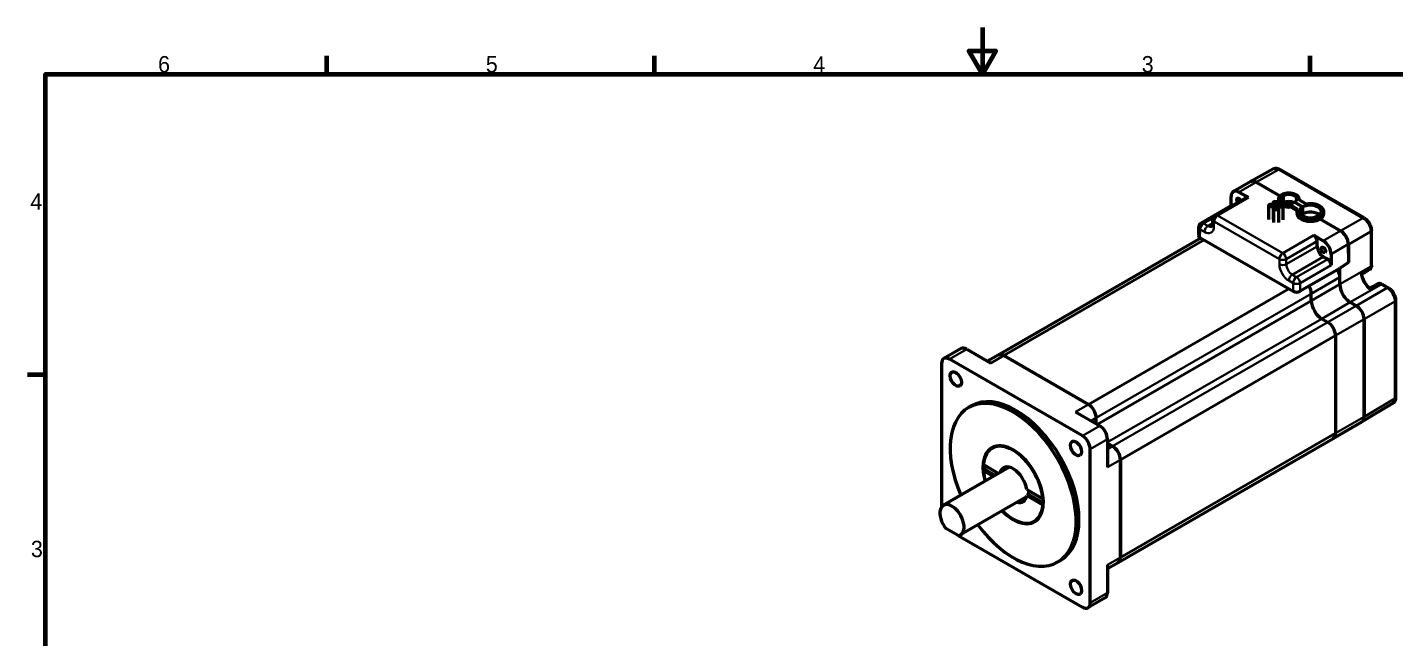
# Model space of a CAD drawing. Header units: millimetres. Extents: x 933 to 3019, y -139 to 594.
# Drawn here: x 945 to 1505, y 344 to 594 of the extents above; entities that cross this region are included whole.
import ezdxf

# ---------------------------------------------------------------- set-up
doc = ezdxf.new("R2010")
doc.units = ezdxf.units.MM
doc.header["$LTSCALE"] = 2
doc.layers.get('0').update_dxf_attribs({"lineweight": 25})
for name, color, linetype, lineweight in [('경계(ISO)', 7, 'Continuous', 70), ('외형선(ISO)', 7, 'Continuous', 50), ('좁은 외형선(ISO)', 7, 'Continuous', 35)]:
    doc.layers.add(name, color=color, linetype=linetype, lineweight=lineweight)
doc.styles.get("Standard").update_dxf_attribs({"font": ''})
doc.styles.get('Standard').set_extended_font_data('Gulim')

# ---------------------------------------------------------------- blocks, each defined once
blk = doc.blocks.new('경계 Default Border')
at = {"layer": '경계(ISO)'}
for p, q in [((70, 287), (70, 290.9)), ((140, 287), (140, 290.9)), ((280, 287), (280, 290.9)), ((10, 222.75), (6.1, 222.75))]:
    blk.add_line(p, q, dxfattribs=at)
at = {"layer": '경계(ISO)', "flags": 128}
for points in [[(210, 297), (210, 287), (207.11, 292), (212.89, 292), (210, 287)], [(10, 10), (10, 287), (410, 287), (410, 10), (10, 10)]]:
    blk.add_lwpolyline(points, dxfattribs=at)
at = {"layer": '경계(ISO)', "char_height": 3.5, "attachment_point": 7}
for s, insert in [('6', (34.01, 287.32)), ('5', (103.98, 287.32)), ('4', (173.88, 287.32)), ('3', (244.01, 287.32)), ('4', (6.73, 258.04)), ('3', (6.86, 183.79))]:
    blk.add_mtext(s, dxfattribs=dict(at, insert=insert))

msp = doc.modelspace()

# ---------------------------------------------------------------- linework, layer by layer
at = {"layer": '외형선(ISO)'}
for p, q in [((1454.9381, 536.1802), (1445.6567, 531.007)), ((1492.0858, 516.1147), (1457.6596, 535.9907)), ((1445.6649, 530.9796), (1438.5938, 526.8972)), ((1440.8438, 526.6743), (1444.7485, 524.42)), ((1447.8869, 530.7729), (1457.6498, 525.1363)), ((1447.9149, 530.7568), (1457.6498, 525.1363)), ((1438.0421, 521.2816), (1425.3389, 513.9474)), ((1431.0946, 517.2133), (1443.7485, 524.519)), ((1437.633, 521.0454), (1437.662, 524.8692)), ((1453.0686, 515.5237), (1453.0686, 521.2392)), ((1454.8364, 521.6091), (1454.8364, 522.2598)), ((1455.0686, 515.5237), (1455.0686, 521.2392)), ((1456.8364, 520.4549), (1456.8364, 522.2598)), ((1456.9577, 520.3844), (1456.9577, 521.0351)), ((1457.0281, 523.8885), (1457.0106, 523.0721)), ((1458.2726, 525.5933), (1458.9797, 525.185)), ((1458.9797, 525.185), (1458.2726, 525.5933)), ((1458.9797, 525.185), (1458.9396, 522.555)), ((1458.9577, 515.3196), (1458.9577, 521.0351)), ((1458.9797, 522.5314), (1458.9797, 525.185)), ((1461.9342, 520.6072), (1461.9403, 521.4345)), ((1461.9403, 521.4345), (1464.8847, 519.7345)), ((1463.5759, 522.5314), (1466.9346, 520.5922)), ((1466.9346, 520.5922), (1463.5759, 522.5314)), ((1468.4203, 521.7579), (1465.4758, 523.4579)), ((1465.5278, 523.4279), (1465.5278, 523.8368)), ((1430.0952, 515.5268), (1430.0471, 513.4164)), ((1455.19, 514.299), (1455.19, 520.0145)), ((1457.19, 514.299), (1457.19, 520.0145)), ((1464.6396, 519.0453), (1461.9342, 520.6072)), ((1464.617, 518.7943), (1464.5996, 517.9779)), ((1466.9346, 520.5922), (1466.8914, 517.7594)), ((1466.9346, 517.7345), (1466.8914, 517.7594)), ((1466.9346, 517.7345), (1466.9346, 520.5922)), ((1473.2986, 516.918), (1474.0057, 516.5097)), ((1474.0057, 516.5097), (1473.2986, 516.918)), ((1474.018, 515.6861), (1474.0057, 516.5097)), ((1474.018, 515.6861), (1482.4737, 510.8043)), ((1474.018, 515.6861), (1482.4456, 510.8204)), ((1475.6166, 517.9109), (1475.6166, 518.7274)), ((1424.3391, 512.2456), (1424.2894, 508.9595)), ((1495.0606, 496.6376), (1495.0606, 510.9622)), ((1425.3249, 507.8732), (1342.3686, 459.9784)), ((1424.8751, 508.1329), (1463.059, 486.0875)), ((1471.47, 508.9923), (1475.3746, 506.738)), ((1472.916, 504.4333), (1472.884, 506.5714)), ((1485.6275, 505.3412), (1485.6837, 497.8772)), ((1485.6555, 505.2931), (1485.6555, 501.6187)), ((1477.1764, 499.1657), (1475.3905, 500.1968)), ((1478.5564, 501.2587), (1478.5905, 496.7305)), ((1481.8421, 495.299), (1465.8873, 486.0875)), ((1482.1508, 495.4772), (1482.1443, 495.481)), ((1482.3165, 495.5914), (1482.1508, 495.4772)), ((1482.1508, 488.9452), (1482.1508, 495.4772)), ((1485.6837, 497.8772), (1482.4582, 495.686)), ((1482.1508, 488.9452), (1482.1508, 491.803)), ((1499.5101, 488.9307), (1501.9853, 487.5017)), ((1470.4836, 482.2091), (1470.4836, 485.0669)), ((1470.4836, 482.2091), (1470.4836, 485.0669)), ((1504.96, 482.3492), (1504.96, 442.5973)), ((1486.3935, 481.5968), (1488.8684, 480.1679)), ((1488.8685, 480.1678), (1486.3935, 481.5968)), ((1474.7262, 474.8607), (1477.2011, 473.4318)), ((1474.7262, 474.8607), (1477.2011, 473.4318)), ((1492.0503, 434.6481), (1492.0503, 474.6567)), ((1492.0503, 474.6565), (1492.0503, 434.6482)), ((1480.3831, 467.9204), (1480.3831, 427.9121)), ((1480.3831, 467.9204), (1480.3831, 427.9121)), ((1327.1658, 462.632), (1320.0947, 458.5495)), ((1329.4158, 462.4091), (1339.3153, 456.6936)), ((1342.3686, 459.9784), (1337.9972, 457.4546)), ((1344.6186, 459.7555), (1379.2668, 439.7513)), ((1379.2668, 439.7513), (1344.6186, 459.7555)), ((1319.1627, 456.4895), (1319.1627, 397.7879)), ((1376.7919, 426.8915), (1322.3447, 458.3266)), ((1331.3121, 439.1205), (1330.1807, 438.4673)), ((1503.7634, 440.1456), (1491.138, 432.5996)), ((1373.9635, 436.6895), (1383.863, 430.974)), ((1382.4488, 431.7905), (1382.4488, 434.24)), ((1382.4488, 431.7905), (1382.4488, 434.24)), ((1479.4511, 425.8521), (1491.1184, 432.5882)), ((1391.4163, 375.0252), (1479.4511, 425.8521)), ((1340.3729, 422.3403), (1339.8534, 422.0403)), ((1379.9739, 358.5099), (1379.9739, 421.3801)), ((1387.045, 425.4626), (1387.045, 414.0317)), ((1387.045, 423.8296), (1389.1663, 422.6049)), ((1387.045, 423.8296), (1389.1663, 422.6049)), ((1336.2856, 415.0869), (1336.285, 415.2505)), ((1336.2856, 415.0869), (1342.4976, 411.5003)), ((1392.3483, 417.0935), (1392.3483, 377.0852)), ((1392.3483, 377.0852), (1392.3483, 417.0935)), ((1346.8734, 414.0267), (1319.9054, 398.4567)), ((1336.8507, 413.1276), (1336.285, 412.801)), ((1336.285, 412.801), (1336.2856, 412.6374)), ((1336.2856, 412.6374), (1340.3763, 410.2756)), ((1341.0834, 410.6838), (1336.8507, 413.1276)), ((1353.9935, 404.8632), (1360.5883, 401.0556)), ((1353.8734, 401.9024), (1326.9054, 386.3323)), ((1354.7006, 402.8219), (1353.9935, 402.4137)), ((1353.9935, 402.4137), (1360.5883, 398.6062)), ((1360.8063, 399.2968), (1354.7006, 402.8219)), ((1360.7582, 401.0555), (1360.5883, 401.0556)), ((1360.5883, 398.6062), (1360.7734, 398.606)), ((1348.4369, 392.7619), (1348.5784, 392.6803)), ((1357.8229, 392.116), (1357.3034, 391.816)), ((1325.9549, 386.0236), (1320.8559, 388.9675)), ((1325.9549, 386.0236), (1376.7919, 356.6728)), ((1367.8246, 375.8789), (1366.6932, 375.2258)), ((1387.045, 372.5014), (1391.4163, 375.0252)), ((1387.045, 374.0233), (1387.045, 362.5924)), ((1386.113, 360.5324), (1379.0419, 356.4499))]:
    msp.add_line(p, q, dxfattribs=at)
for centre, end in [((1432.0946, 515.4813), 178.695394), ((1426.3389, 512.2154), 179.134019)]:
    msp.add_arc(centre, 2, 120, end, dxfattribs=at)
for centre, major_axis, ratio, start_param, end_param in [((1440.8438, 523.0001), (-2.25, 3.8971), 0.57735027, 5.49778714, 7.05985682), ((1447.8871, 527.0984), (-2.2502, 3.8974), 0.5773063, 5.49782522, 6.39477421), ((1447.9149, 527.0825), (-2.25, 3.8971), 0.57735027, 5.49778714, 6.28318531), ((1461.2778, 523.8582), (4.25, -0.0318), 0.57229021, 6.1309499, 8.64366763), ((1439.0421, 519.5496), (-1, 1.7321), 0.57735027, 6.06016141, 6.28318531), ((1440.7851, 523.034), (-0.625, 1.0825), 0.57735027, 4.55527026, 8.01110035), ((1444.7485, 522.787), (-1, 1.7321), 0.57735027, 5.49778714, 6.28318531), ((1461.2778, 523.8582), (-4.25, 0), 0.57735027, 5.49778714, 8.01050487), ((1461.2778, 523.0417), (-4.2675, 0), 0.57735027, 6.2708424, 6.90522697), ((1461.2778, 523.8582), (-3.25, 0), 0.57735027, 5.49778714, 8.6393798), ((1461.2778, 523.0417), (-4.2675, 0), 0.57735027, 0.99600632, 1.72523532), ((1461.2778, 523.8582), (3.25, -0.0244), 0.57229021, 5.50207497, 8.64366763), ((1461.2778, 521.0005), (-3.25, 0.0244), 0.57229021, 4.02103977, 5.42107891), ((1470.1166, 518.7551), (4.5, -0.0337), 0.57229021, 5.50207497, 8.64366763), ((1470.1166, 518.7551), (5.4999, -0.0412), 0.57229021, 5.50207497, 8.17180579), ((1470.1166, 518.7551), (-5.5, 0), 0.57735027, 5.96964898, 8.6393798), ((1470.1166, 517.9386), (-5.5175, 0), 0.57735027, 6.2708424, 8.6393798), ((1470.1166, 518.7551), (-4.5, 0), 0.57735027, 5.49778714, 8.6393798), ((1470.1166, 515.8974), (-4.5611, 0), 0.57735027, 5.49778714, 5.69498417), ((1470.1166, 515.8974), (-4.5, 0.0337), 0.57229021, 3.73401954, 5.50207497), ((1470.1166, 517.9386), (-5.4999, 0.0412), 0.57229021, 2.36360679, 3.14588048), ((1482.4456, 507.1462), (-2.25, 3.8971), 0.57735027, 3.93571746, 5.49778714), ((1482.4734, 507.13), (2.25, -3.8971), 0.57739424, 0.78543624, 2.35615641), ((1426.2895, 508.9494), (-2.0002, 0), 0.5773063, 6.27445933, 7.06854539), ((1471.47, 507.3593), (1, -1.7321), 0.57735027, 0.80285146, 2.35619449), ((1475.3905, 503.0545), (1.75, -3.0311), 0.57735027, 3.94444411, 5.49778714), ((1475.3746, 503.0637), (2.25, -3.8971), 0.57735027, 0.79412481, 2.35619449), ((1477.1764, 497.5327), (1, -1.7321), 0.57735027, 0.79412481, 2.35619449), ((1478.9689, 493.6401), (-2.25, 3.8971), 0.57735027, 3.92699082, 4.71238898), ((1481.7804, 503.4996), (-4.9339, -8.6983), 0.58236636, 0.78095802, 0.86822448), ((1495.1553, 491.5544), (3, -5.1962), 0.57739424, 3.99406655, 5.43071141), ((1467.3016, 486.904), (-2.25, 3.8971), 0.57735027, 3.92699082, 4.71238898), ((1467.3016, 486.904), (2.25, -3.8971), 0.57735027, 0.78539816, 1.57079633), ((1486.3935, 486.4957), (-3, 5.1962), 0.57735027, 0.78539816, 2.35619449), ((1464.4732, 486.9041), (-2, 0), 0.57739424, 0.78543624, 2.35615641), ((1474.7262, 479.7596), (-3, 5.1962), 0.57735027, 0.78539816, 2.35619449), ((1474.7262, 479.7596), (3, -5.1962), 0.57735027, 3.92699082, 5.49778714), ((1488.8684, 476.4937), (-2.25, 3.8971), 0.57735027, 3.92699082, 5.49778714), ((1488.8682, 476.4936), (2.25, -3.8971), 0.57739424, 0.78543624, 2.35615641), ((1477.2011, 469.7576), (-2.25, 3.8971), 0.57735027, 3.92699082, 5.49778714), ((1477.2011, 469.7576), (2.25, -3.8971), 0.57735027, 0.78539816, 2.35619449), ((1322.3447, 454.6524), (-2.25, 3.8971), 0.57735027, 5.49778714, 7.06858347), ((1329.4158, 458.7349), (-2.25, 3.8971), 0.57735027, 5.49778714, 6.28318531), ((1344.6186, 456.0812), (-2.25, 3.8971), 0.57735027, 5.49778714, 6.28318531), ((1344.6186, 456.0812), (-2.25, 3.8971), 0.57735027, 5.49778714, 6.28318531), ((1348.4369, 406.8465), (-18.2563, 31.6208), 0.57735027, 1.76370576, 7.6610722), ((1349.5683, 407.4997), (18.2562, -31.6208), 0.57735027, 0, 3.14159265), ((1379.2668, 436.0771), (2.25, -3.8971), 0.57735027, 0.78539816, 2.35619449), ((1379.2668, 436.0771), (-2.25, 3.8971), 0.57735027, 3.92699082, 5.49778714), ((1488.8682, 436.4855), (2.2502, -3.8974), 0.5773063, 6.27650657, 7.06854539), ((1488.8684, 436.4853), (2.25, -3.8971), 0.57735027, 0, 0.78539816), ((1376.7919, 423.2173), (2.25, -3.8971), 0.57735027, 0.78539816, 2.35619449), ((1383.863, 427.2997), (-2.25, 3.8971), 0.57735027, 3.92699082, 5.49778714), ((1477.2011, 429.7492), (2.25, -3.8971), 0.57735027, 0, 0.78539816), ((1477.2011, 429.7492), (2.25, -3.8971), 0.57735027, 0, 0.78539816), ((1478.9687, 430.7701), (2.2502, -3.8974), 0.5773063, 6.27650657, 6.28986404), ((1348.4369, 406.8465), (8.75, -15.1554), 0.57735027, 5.12390583, 10.58405744), ((1348.5784, 406.9282), (-8.725, 15.1121), 0.57735027, 6.11344582, 6.98251737), ((1348.4369, 406.8465), (-8.625, 14.9389), 0.57735027, 4.0140573, 6.98151699), ((1389.1663, 418.9307), (2.25, -3.8971), 0.57735027, 0.78539816, 2.35619449), ((1389.1663, 418.9307), (-2.25, 3.8971), 0.57735027, 3.92699082, 5.49778714), ((1349.1441, 407.2548), (-8.725, 15.1121), 0.57735027, 0.75674095, 0.87146426), ((1348.4369, 406.8465), (-4, 6.9282), 0.57735027, 4.1156072, 6.78854582), ((1348.4369, 406.8465), (-8.625, 14.9389), 0.57735027, 0.87246465, 1.15294553), ((1349.1441, 407.2548), (-4, 6.9282), 0.57735027, 3.73837443, 3.98953158), ((1323.4054, 392.3945), (-3.5, 6.0622), 0.57735027, 2.89729402, 8.09828027), ((1348.4369, 406.8465), (8.625, -14.9389), 0.57735027, 5.13023978, 6.98151699), ((1348.4369, 406.8465), (4, -6.9282), 0.57735027, 5.7778248, 6.87996708), ((1348.5784, 406.9282), (8.725, -15.1121), 0.57735027, 5.49778714, 6.45292479), ((1389.1663, 378.9223), (2.25, -3.8971), 0.57735027, 0, 0.78539816), ((1389.1663, 378.9223), (2.25, -3.8971), 0.57735027, 0, 0.78539816), ((1376.7919, 360.347), (2.25, -3.8971), 0.57735027, 5.49778714, 7.06858347), ((1383.863, 364.4295), (2.25, -3.8971), 0.57735027, 0, 0.78539816)]:
    msp.add_ellipse(centre, major_axis=major_axis, ratio=ratio, start_param=start_param, end_param=end_param, dxfattribs=at)
for centre, major_axis in [((1454.0686, 521.2392), (-1, 0)), ((1455.8364, 522.2598), (-1, 0)), ((1457.9577, 521.0351), (-1, 0)), ((1456.19, 520.0145), (-1, 0)), ((1475.4333, 503.0298), (0.625, -1.0825)), ((1324.961, 450.1208), (1.625, -2.8146)), ((1374.1756, 421.7067), (1.625, -2.8146)), ((1374.1756, 364.8786), (1.625, -2.8146))]:
    msp.add_ellipse(centre, major_axis=major_axis, ratio=0.57735027, dxfattribs=at)
for points, knots in [([(1454.9381, 536.1802), (1455.1852, 536.3178), (1455.4611, 536.4043), (1456.0363, 536.4768), (1456.3424, 536.4583), (1456.9864, 536.3184), (1457.3306, 536.1806), (1457.6596, 535.9907)], [0.000114068, 0.000114068, 0.000114068, 0.000114068, 0.105850468, 0.105850468, 0.218264094, 0.218264094, 0.347550201, 0.347550201, 0.347550201, 0.347550201]), ([(1492.0858, 516.1147), (1492.4649, 515.8958), (1492.831, 515.6038), (1493.5084, 514.9184), (1493.8272, 514.5126), (1494.3542, 513.661), (1494.5709, 513.2059), (1494.886, 512.3091), (1494.9918, 511.8563), (1495.0523, 511.2667), (1495.0606, 511.1132), (1495.0606, 510.9622)], [0, 0, 0, 0, 0.14903947, 0.14903947, 0.301837475, 0.301837475, 0.44967528, 0.44967528, 0.593933299, 0.593933299, 0.645330005, 0.645330005, 0.645330005, 0.645330005]), ([(1429.8602, 512.6323), (1429.8602, 512.6323), (1429.8764, 512.6479), (1429.9274, 512.7443), (1429.9612, 512.8248), (1430.0192, 513.0614), (1430.0427, 513.2244), (1430.0471, 513.4164)], [0.067888634, 0.067888634, 0.067888634, 0.067888634, 0.153562449, 0.153562449, 0.237807363, 0.237807363, 0.328128243, 0.328128243, 0.328128243, 0.328128243]), ([(1495.0661, 496.3858), (1495.0752, 496.174), (1495.0496, 495.9611), (1494.9249, 495.5794), (1494.828, 495.4029), (1494.6097, 495.1531), (1494.5027, 495.0625), (1494.3853, 494.9913)], [0, 0, 0, 0, 0.066836037, 0.066836037, 0.129114185, 0.129114185, 0.172698754, 0.172698754, 0.172698754, 0.172698754]), ([(1497.7467, 489.1691), (1497.8789, 489.2417), (1498.0252, 489.2916), (1498.321, 489.3408), (1498.4737, 489.3409), (1498.7828, 489.2954), (1498.9416, 489.2453), (1499.1603, 489.1414), (1499.2287, 489.1035), (1499.2948, 489.0614)], [0.000027125, 0.000027125, 0.000027125, 0.000027125, 0.047878829, 0.047878829, 0.095797504, 0.095797504, 0.14829688, 0.14829688, 0.173018514, 0.173018514, 0.173018514, 0.173018514]), ([(1501.9853, 487.5017), (1502.3644, 487.2828), (1502.7305, 486.9908), (1503.4079, 486.3054), (1503.7267, 485.8996), (1504.2537, 485.048), (1504.4704, 484.5929), (1504.7855, 483.6961), (1504.8913, 483.2432), (1504.9518, 482.6537), (1504.96, 482.5002), (1504.96, 482.3492)], [0, 0, 0, 0, 0.14903947, 0.14903947, 0.301837475, 0.301837475, 0.44967528, 0.44967528, 0.593933299, 0.593933299, 0.645330005, 0.645330005, 0.645330005, 0.645330005]), ([(1504.96, 442.5973), (1504.96, 442.1756), (1504.8949, 441.769), (1504.627, 441.0328), (1504.4155, 440.6914), (1504.0214, 440.3203), (1503.8969, 440.2255), (1503.7634, 440.1456)], [0, 0, 0, 0, 0.143548655, 0.143548655, 0.288962355, 0.288962355, 0.347109524, 0.347109524, 0.347109524, 0.347109524])]:
    msp.add_open_spline(points, degree=3, knots=knots, dxfattribs=at)
for points in [[(1494.3853, 494.9913), (1493.2579, 494.3079), (1492.1306, 493.6247), (1491.0036, 492.9415)], [(1495.0606, 496.6376), (1495.0606, 496.5551), (1495.0624, 496.4711), (1495.0661, 496.3858)], [(1494.2807, 487.2653), (1495.4359, 487.8998), (1496.5912, 488.5344), (1497.7467, 489.1691)], [(1499.2948, 489.0614), (1499.3669, 489.0155), (1499.4387, 488.972), (1499.5101, 488.9307)]]:
    msp.add_open_spline(points, degree=3, dxfattribs=at)
at = {"layer": '좁은 외형선(ISO)'}
for p, q in [((1447.8869, 530.7729), (1457.1657, 535.9447)), ((1491.5919, 516.0687), (1457.1657, 535.9447)), ((1440.8438, 526.6743), (1447.9149, 530.7568)), ((1444.7485, 524.42), (1432.0946, 517.1143)), ((1430.1825, 516.0675), (1426.3389, 513.8484)), ((1432.0946, 517.1143), (1458.8161, 501.6866)), ((1491.5919, 516.0687), (1482.4737, 510.8043)), ((1424.9247, 511.4132), (1424.8751, 508.1329)), ((1426.7106, 510.3821), (1424.9247, 511.4132)), ((1426.3389, 513.8484), (1428.1247, 512.8173)), ((1428.1247, 512.8173), (1430.0589, 513.934)), ((1430.6805, 514.6791), (1430.6324, 512.5687)), ((1457.402, 499.2514), (1430.6805, 514.6791)), ((1482.4456, 510.8204), (1475.3746, 506.738)), ((1485.6555, 505.2931), (1494.7738, 510.5576)), ((1494.7738, 496.2329), (1494.7738, 510.5576)), ((1426.643, 507.1123), (1344.6186, 459.7555)), ((1458.8161, 501.6866), (1471.47, 508.9923)), ((1472.884, 506.5714), (1460.2301, 499.2657)), ((1460.2462, 497.1184), (1472.916, 504.4333)), ((1478.5564, 501.2587), (1485.6275, 505.3412)), ((1457.418, 497.104), (1457.402, 499.2514)), ((1460.2301, 499.2657), (1460.2462, 497.1184)), ((1475.3905, 500.1968), (1462.6873, 492.8626)), ((1464.4732, 491.8315), (1477.1764, 499.1657)), ((1462.6873, 492.8626), (1464.4732, 491.8315)), ((1478.5905, 496.7305), (1465.8873, 489.3963)), ((1494.7738, 496.2329), (1482.1508, 488.945)), ((1463.059, 489.3963), (1461.2732, 490.4274)), ((1463.059, 486.0875), (1463.059, 489.3963)), ((1465.8873, 489.3963), (1465.8873, 486.0875)), ((1482.1508, 491.803), (1470.4836, 485.0669)), ((1470.4836, 482.2091), (1482.1508, 488.9452)), ((1486.3933, 481.5969), (1499.0163, 488.8847)), ((1501.4914, 487.4557), (1488.8685, 480.1678)), ((1501.4914, 487.4557), (1499.0163, 488.8847)), ((1379.2668, 439.7513), (1461.2912, 487.1081)), ((1470.4836, 485.0669), (1382.4488, 434.24)), ((1382.8023, 431.5864), (1470.4836, 482.2091)), ((1492.0503, 474.6567), (1504.6733, 481.9446)), ((1504.6733, 442.1926), (1504.6733, 481.9446)), ((1486.3935, 481.5968), (1474.7262, 474.8607)), ((1477.2011, 473.4318), (1488.8684, 480.1679)), ((1474.7262, 474.8607), (1387.045, 424.2379)), ((1389.1663, 422.6049), (1477.2011, 473.4318)), ((1492.0503, 474.6565), (1480.3831, 467.9204)), ((1480.3831, 467.9204), (1392.3483, 417.0935)), ((1329.4158, 462.4091), (1322.3447, 458.3266)), ((1344.6186, 459.7555), (1339.3153, 456.6936)), ((1373.9635, 436.6895), (1379.2668, 439.7513)), ((1504.6733, 442.1926), (1492.0503, 434.6481)), ((1382.4488, 434.24), (1380.3275, 433.0152)), ((1480.3831, 427.9121), (1492.0503, 434.6482)), ((1376.7919, 426.8915), (1383.863, 430.974)), ((1392.3483, 377.0852), (1480.3831, 427.9121)), ((1387.045, 425.4626), (1379.9739, 421.3801)), ((1387.045, 421.3801), (1389.1663, 422.6049)), ((1392.3483, 417.0935), (1387.045, 414.0317)), ((1387.045, 374.0233), (1392.3483, 377.0852)), ((1379.9739, 358.5099), (1387.045, 362.5924))]:
    msp.add_line(p, q, dxfattribs=at)
for centre, major_axis, ratio, start_param, end_param in [((1457.1597, 532.2667), (-2.237, 3.9048), 0.5773215, 5.49976411, 6.27639821), ((1457.1596, 535.1247), (0.5, 0.866), 0.57735027, 0, 0.77667152), ((1432.0946, 515.4813), (-1.9995, 0.0455), 0.58227863, 0, 0.79852469), ((1432.0946, 515.4813), (-1, -1.7321), 0.57735027, 3.92699082, 5.4890605), ((1432.0946, 515.4813), (-1, 1.7321), 0.57735027, 5.49778714, 6.28318531), ((1491.5858, 515.2487), (0.5, 0.866), 0.57735027, 0, 0.77667152), ((1491.5856, 512.3909), (-2.25, 3.8971), 0.57961384, 3.92702889, 5.49774907), ((1426.3389, 512.2154), (-1.9998, 0.0302), 0.5773063, 0, 0.79408607), ((1426.3389, 512.2154), (-1, -1.7321), 0.57735027, 3.92699082, 5.4890605), ((1426.3389, 512.2154), (-1, 1.7321), 0.57735027, 5.49778714, 6.28318531), ((1428.1247, 511.1843), (-1, -1.7321), 0.57735027, 3.92699082, 5.4890605), ((1426.7445, 514.8924), (2.7137, -4.7841), 0.58236636, 5.50222729, 7.05557032), ((1428.1587, 515.6947), (-1.7135, 3.0521), 0.58521205, 2.36324153, 3.13821053), ((1432.0466, 513.3709), (-1.9995, 0.0455), 0.58227863, 0, 0.79852469), ((1494.0606, 510.9622), (1, 0), 0.57735027, 5.50651379, 6.28318531), ((1458.8161, 500.0536), (-1, -1.7321), 0.57735027, 3.92699082, 5.4890605), ((1458.8161, 500.0536), (-1.9999, -0.0149), 0.56212709, 0.7812231, 2.35186713), ((1458.8161, 500.0536), (1, -1.7321), 0.57735027, 0.80285146, 2.35619449), ((1458.8322, 497.9062), (-1.9999, -0.0149), 0.56212709, 0.7812231, 2.35186713), ((1461.3071, 494.9377), (2.7137, -4.7841), 0.58236636, 3.94888426, 5.50222729), ((1462.7213, 495.7399), (-1.7135, 3.0521), 0.58521205, 0.80989849, 2.36324153), ((1462.6873, 491.2296), (-1, -1.7321), 0.57735027, 3.92699082, 5.4890605), ((1283.7186, 369.4814), (-318.2667, -190.6793), 0.00015013, 3.98726954, 4.00334916), ((1494.0606, 496.6376), (1, 0), 0.57735027, 5.50651379, 6.28318531), ((1499.0105, 493.7802), (3, -5.1962), 0.57572953, 3.92702889, 3.97798694), ((1494.067, 496.3427), (0.9991, 0.043), 0.54719279, 5.48273369, 6.28318531), ((1464.4732, 490.1985), (-1, -1.7321), 0.57735027, 3.92699082, 5.4890605), ((1464.4732, 490.1985), (-2, 0), 0.56723015, 0.78543624, 2.35615641), ((1464.4732, 490.1985), (1, -1.7321), 0.57735027, 0.79412481, 2.35619449), ((1283.7186, 369.4814), (-324.2665, -180.2874), 0.00015013, 2.27983614, 2.29591576), ((1498.758, 488.2177), (0.5368, 0.8437), 0.54719279, 0, 0.80045162), ((1499.0105, 493.7802), (3, -5.1962), 0.57572953, 5.44679102, 5.49774907), ((1499.0101, 488.0647), (0.5, 0.866), 0.57735027, 0, 0.77667152), ((1501.4853, 486.6357), (0.5, 0.866), 0.57735027, 0, 0.77667152), ((1501.4851, 483.7779), (-2.25, 3.8971), 0.57961384, 3.92702889, 5.49774907), ((1503.96, 482.3492), (1, 0), 0.57735027, 5.50651379, 6.28318531), ((1503.96, 442.5973), (1, 0), 0.57735027, 5.50651379, 6.28318531), ((1501.4851, 444.0264), (2.2632, -3.8897), 0.5773215, 0.0067871, 0.7834212)]:
    msp.add_ellipse(centre, major_axis=major_axis, ratio=ratio, start_param=start_param, end_param=end_param, dxfattribs=at)
for points, knots in [([(1494.3853, 494.9913), (1494.4342, 495.021), (1494.4795, 495.0571), (1494.5204, 495.0992), (1494.6123, 495.1938), (1494.6832, 495.3209), (1494.727, 495.4699), (1494.7708, 495.6189), (1494.7889, 495.7939), (1494.7796, 495.9804)], [0.01464477, 0.01464477, 0.01464477, 0.01464477, 0.192027597, 0.192027597, 0.192027597, 0.596022931, 0.596022931, 0.596022931, 1, 1, 1, 1]), ([(1498.8005, 489.016), (1498.725, 489.0647), (1498.649, 489.1066), (1498.5738, 489.1409), (1498.4176, 489.2121), (1498.2621, 489.2511), (1498.1202, 489.2547), (1497.9835, 489.2582), (1497.8557, 489.2289), (1497.7467, 489.1691)], [0, 0, 0, 0, 0.19216101, 0.19216101, 0.19216101, 0.596072464, 0.596072464, 0.596072464, 0.985196659, 0.985196659, 0.985196659, 0.985196659])]:
    msp.add_open_spline(points, degree=3, knots=knots, dxfattribs=at)

# ---------------------------------------------------------------- block references
at = {"color": 0, "xscale": 1.9171971, "yscale": 1.9171971, "zscale": 1.9171971}
msp.add_blockref('경계 Default Border', (933.2475, 24.7513), dxfattribs=at)

doc.saveas('drawing.dxf')
